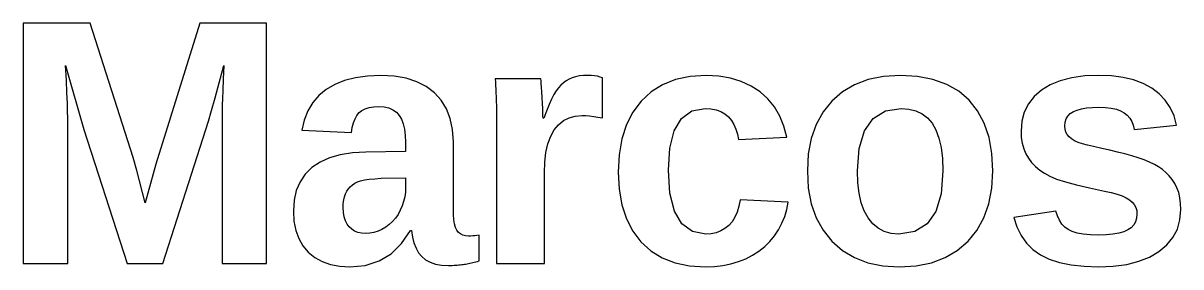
# Model space of a CAD drawing. Header units: metres. Extents: x 18 to 290, y 36 to 187.
# Drawn here: x 25.75 to 62.69, y 94.57 to 102.32 of the extents above; entities that cross this region are included whole.
import ezdxf

# ---------------------------------------------------------------- set-up
doc = ezdxf.new("R2010")
doc.units = ezdxf.units.M

msp = doc.modelspace()

# ---------------------------------------------------------------- linework, layer by layer
for p, q in [((27.8895, 102.322), (25.7466, 102.322)), ((25.7466, 102.322), (25.7466, 94.678)), ((29.2566, 98.047), (27.8895, 102.322)), ((31.3832, 102.322), (29.9781, 97.8353)), ((33.5152, 102.322), (31.3832, 102.322)), ((33.5152, 94.678), (33.5152, 102.322)), ((27.1263, 100.507), (27.1028, 100.976)), ((27.1028, 100.976), (27.6833, 98.9421)), ((32.002, 100.428), (32.1481, 100.976)), ((32.1481, 100.976), (32.1304, 100.54)), ((27.1445, 100.106), (27.1263, 100.507)), ((32.1304, 100.54), (32.1164, 100.187)), ((36.0015, 100.497), (35.6908, 100.373)), ((36.3492, 100.586), (36.0015, 100.497)), ((36.7341, 100.639), (36.3492, 100.586)), ((37.156, 100.656), (36.7341, 100.639)), ((37.5805, 100.634), (37.156, 100.656)), ((37.9642, 100.569), (37.5805, 100.634)), ((38.307, 100.459), (37.9642, 100.569)), ((42.263, 100.548), (40.8091, 100.548)), ((40.8091, 100.548), (40.8155, 100.445)), ((42.2699, 100.493), (42.263, 100.548)), ((42.2778, 100.406), (42.2699, 100.493)), ((43.0707, 100.486), (42.983, 100.421)), ((43.1635, 100.54), (43.0707, 100.486)), ((43.2638, 100.584), (43.1635, 100.54)), ((43.3736, 100.618), (43.2638, 100.584)), ((43.493, 100.642), (43.3736, 100.618)), ((43.6219, 100.657), (43.493, 100.642)), ((43.7603, 100.662), (43.6219, 100.657)), ((43.873, 100.658), (43.7603, 100.662)), ((43.9765, 100.649), (43.873, 100.658)), ((44.0708, 100.632), (43.9765, 100.649)), ((44.1561, 100.61), (44.0708, 100.632)), ((44.2322, 100.58), (44.1561, 100.61)), ((44.2322, 99.3055), (44.2322, 100.58)), ((46.5653, 100.527), (46.1497, 100.364)), ((47.0299, 100.624), (46.5653, 100.527)), ((47.5435, 100.656), (47.0299, 100.624)), ((47.9437, 100.635), (47.5435, 100.656)), ((48.3152, 100.573), (47.9437, 100.635)), ((48.658, 100.469), (48.3152, 100.573)), ((52.7112, 100.527), (52.274, 100.364)), ((53.1983, 100.624), (52.7112, 100.527)), ((53.7354, 100.656), (53.1983, 100.624)), ((54.2832, 100.625), (53.7354, 100.656)), ((54.7766, 100.531), (54.2832, 100.625)), ((55.2155, 100.374), (54.7766, 100.531)), ((58.8392, 100.493), (58.5151, 100.361)), ((59.2065, 100.587), (58.8392, 100.493)), ((59.6169, 100.643), (59.2065, 100.587)), ((60.0706, 100.662), (59.6169, 100.643)), ((60.473, 100.645), (60.0706, 100.662)), ((60.8426, 100.597), (60.473, 100.645)), ((61.1795, 100.515), (60.8426, 100.597)), ((61.4836, 100.401), (61.1795, 100.515)), ((27.1575, 99.7727), (27.1445, 100.106)), ((31.8721, 99.9504), (32.002, 100.428)), ((32.1164, 100.187), (32.1061, 99.9173)), ((35.4173, 100.214), (35.182, 100.021)), ((35.6908, 100.373), (35.4173, 100.214)), ((38.6091, 100.306), (38.307, 100.459)), ((38.8704, 100.108), (38.6091, 100.306)), ((39.0871, 99.8708), (38.8704, 100.108)), ((40.8155, 100.445), (40.8217, 100.336)), ((40.8217, 100.336), (40.8276, 100.222)), ((40.8276, 100.222), (40.8334, 100.102)), ((42.2864, 100.287), (42.2778, 100.406)), ((42.296, 100.136), (42.2864, 100.287)), ((42.3064, 99.9538), (42.296, 100.136)), ((42.7513, 100.165), (42.6799, 100.05)), ((42.8233, 100.261), (42.7513, 100.165)), ((42.9006, 100.346), (42.8233, 100.261)), ((42.983, 100.421), (42.9006, 100.346)), ((45.7832, 100.137), (45.4657, 99.8453)), ((46.1497, 100.364), (45.7832, 100.137)), ((48.9722, 100.323), (48.658, 100.469)), ((49.2578, 100.136), (48.9722, 100.323)), ((49.5089, 99.9113), (49.2578, 100.136)), ((51.8866, 100.137), (51.5492, 99.8453)), ((52.274, 100.364), (51.8866, 100.137)), ((55.5999, 100.155), (55.2155, 100.374)), ((55.9298, 99.8724), (55.5999, 100.155)), ((58.2342, 100.192), (58.0008, 99.9899)), ((58.5151, 100.361), (58.2342, 100.192)), ((61.755, 100.255), (61.4836, 100.401)), ((61.9908, 100.078), (61.755, 100.255)), ((27.1653, 99.5078), (27.1575, 99.7727)), ((31.7581, 99.5436), (31.8721, 99.9504)), ((32.1061, 99.9173), (32.0995, 99.73)), ((34.986, 99.7941), (34.8292, 99.5342)), ((35.182, 100.021), (34.986, 99.7941)), ((39.2557, 99.5963), (39.0871, 99.8708)), ((40.8334, 100.102), (40.8389, 99.9755)), ((40.8389, 99.9755), (40.8438, 99.84)), ((40.8438, 99.84), (40.8476, 99.6917)), ((42.3162, 99.7686), (42.3064, 99.9538)), ((42.3238, 99.6101), (42.3162, 99.7686)), ((42.6046, 99.905), (42.5254, 99.7308)), ((42.6799, 100.05), (42.6046, 99.905)), ((45.4657, 99.8453), (45.2021, 99.4951)), ((49.7196, 99.6555), (49.5089, 99.9113)), ((51.5492, 99.8453), (51.2679, 99.4967)), ((56.2023, 99.5314), (55.9298, 99.8724)), ((57.8193, 99.7576), (57.6896, 99.4956)), ((58.0008, 99.9899), (57.8193, 99.7576)), ((62.1881, 99.8712), (61.9908, 100.078)), ((62.3471, 99.6358), (62.1881, 99.8712)), ((27.1679, 99.3109), (27.1653, 99.5078)), ((31.6603, 99.2075), (31.7581, 99.5436)), ((32.0939, 99.3739), (32.0938, 99.3109)), ((32.0943, 99.4368), (32.0939, 99.3739)), ((32.0948, 99.4997), (32.0943, 99.4368)), ((32.0956, 99.5627), (32.0948, 99.4997)), ((32.0966, 99.6256), (32.0956, 99.5627)), ((32.0995, 99.73), (32.0966, 99.6256)), ((34.8292, 99.5342), (34.7117, 99.2412)), ((36.3353, 99.282), (36.3966, 99.3893)), ((36.3966, 99.3893), (36.4698, 99.4764)), ((36.4698, 99.4764), (36.558, 99.5457)), ((36.558, 99.5457), (36.6642, 99.5997)), ((36.6642, 99.5997), (36.7885, 99.6382)), ((36.7885, 99.6382), (36.9307, 99.6613)), ((36.9307, 99.6613), (37.091, 99.669)), ((37.091, 99.669), (37.2631, 99.6579)), ((37.2631, 99.6579), (37.4147, 99.6243)), ((37.4147, 99.6243), (37.546, 99.5684)), ((37.546, 99.5684), (37.6569, 99.4902)), ((37.6569, 99.4902), (37.7474, 99.3896)), ((37.7474, 99.3896), (37.8197, 99.266)), ((39.3762, 99.2849), (39.2557, 99.5963)), ((40.8476, 99.6917), (40.8503, 99.5305)), ((40.8503, 99.5305), (40.8519, 99.3566)), ((42.3292, 99.4782), (42.3238, 99.6101)), ((42.3324, 99.3731), (42.3292, 99.4782)), ((42.3335, 99.2946), (42.3324, 99.3731)), ((42.4422, 99.5274), (42.3552, 99.2946)), ((42.5254, 99.7308), (42.4422, 99.5274)), ((43.166, 99.3131), (43.3635, 99.3684)), ((43.3635, 99.3684), (43.5813, 99.3869)), ((43.5813, 99.3869), (43.6976, 99.3836)), ((43.6976, 99.3836), (43.8208, 99.3739)), ((43.8208, 99.3739), (43.951, 99.3576)), ((45.2021, 99.4951), (44.997, 99.0936)), ((46.7576, 99.2943), (47.0872, 99.5306)), ((47.0872, 99.5306), (47.511, 99.6093)), ((47.511, 99.6093), (47.6933, 99.5986)), ((47.6933, 99.5986), (47.8582, 99.5664)), ((47.8582, 99.5664), (48.0058, 99.5127)), ((48.0058, 99.5127), (48.136, 99.4375)), ((48.136, 99.4375), (48.2488, 99.3408)), ((49.8899, 99.368), (49.7196, 99.6555)), ((50.0199, 99.0488), (49.8899, 99.368)), ((51.2679, 99.4967), (51.0492, 99.0997)), ((52.8683, 99.2908), (53.2572, 99.5297)), ((53.2572, 99.5297), (53.7572, 99.6093)), ((53.7572, 99.6093), (54.0052, 99.5905)), ((54.0052, 99.5905), (54.2285, 99.5338)), ((54.2285, 99.5338), (54.427, 99.4394)), ((54.427, 99.4394), (54.6008, 99.3073)), ((56.4142, 99.1355), (56.2023, 99.5314)), ((57.6896, 99.4956), (57.6118, 99.2039)), ((59.0289, 99.2756), (59.0832, 99.3683)), ((59.0832, 99.3683), (59.1591, 99.4461)), ((59.1591, 99.4461), (59.2567, 99.5089)), ((59.2567, 99.5089), (59.3761, 99.5587)), ((59.3761, 99.5587), (59.5172, 99.5975)), ((59.5172, 99.5975), (59.6799, 99.6251)), ((59.6799, 99.6251), (59.8644, 99.6417)), ((59.8644, 99.6417), (60.0706, 99.6473)), ((60.0706, 99.6473), (60.28, 99.6402)), ((60.28, 99.6402), (60.4655, 99.619)), ((60.4655, 99.619), (60.6271, 99.5838)), ((60.6271, 99.5838), (60.7649, 99.5344)), ((60.7649, 99.5344), (60.8788, 99.4709)), ((60.8788, 99.4709), (60.9732, 99.3932)), ((60.9732, 99.3932), (61.0525, 99.3008)), ((62.4676, 99.3713), (62.3471, 99.6358)), ((62.5498, 99.0777), (62.4676, 99.3713)), ((27.1679, 94.678), (27.1679, 99.3109)), ((31.5785, 98.9421), (31.6603, 99.2075)), ((32.0938, 99.3109), (32.0938, 94.678)), ((34.7117, 99.2412), (34.6335, 98.9149)), ((36.223, 98.8389), (36.2485, 99.0068)), ((36.2485, 99.0068), (36.2859, 99.1545)), ((36.2859, 99.1545), (36.3353, 99.282)), ((37.8197, 99.266), (37.8759, 99.1188)), ((37.8759, 99.1188), (37.916, 98.9479)), ((39.4484, 98.9366), (39.3762, 99.2849)), ((40.8519, 99.3566), (40.8525, 99.1699)), ((40.8525, 99.1699), (40.8525, 94.678)), ((42.3552, 99.2946), (42.3335, 99.2946)), ((42.6943, 98.9258), (42.8314, 99.0918)), ((42.8314, 99.0918), (42.9886, 99.2209)), ((42.9886, 99.2209), (43.166, 99.3131)), ((43.951, 99.3576), (44.0882, 99.3348)), ((44.0882, 99.3348), (44.2322, 99.3055)), ((44.997, 99.0936), (44.8505, 98.6406)), ((46.5221, 98.9004), (46.7576, 99.2943)), ((48.2488, 99.3408), (48.3452, 99.2261)), ((48.3452, 99.2261), (48.4259, 99.0969)), ((48.4259, 99.0969), (48.491, 98.9531)), ((50.1095, 98.6979), (50.0199, 99.0488)), ((51.0492, 99.0997), (50.893, 98.6543)), ((52.5906, 98.8926), (52.8683, 99.2908)), ((54.6008, 99.3073), (54.7499, 99.1373)), ((54.7499, 99.1373), (54.873, 98.9255)), ((56.5655, 98.6847), (56.4142, 99.1355)), ((57.6118, 99.2039), (57.5859, 98.8824)), ((58.9855, 99.0451), (58.9964, 99.1678)), ((58.9939, 98.9474), (58.9855, 99.0451)), ((58.9964, 99.1678), (59.0289, 99.2756)), ((61.0525, 99.3008), (61.1165, 99.194)), ((61.1165, 99.194), (61.1653, 99.0726)), ((61.1653, 99.0726), (61.199, 98.9366)), ((61.199, 98.9366), (62.5498, 99.0777)), ((27.6833, 98.9421), (29.0613, 94.678)), ((30.2005, 94.678), (31.5785, 98.9421)), ((34.6335, 98.9149), (36.223, 98.8389)), ((37.916, 98.9479), (37.9401, 98.7534)), ((37.9401, 98.7534), (37.9481, 98.5352)), ((39.4725, 98.5514), (39.4484, 98.9366)), ((42.4912, 98.4857), (42.5801, 98.7235)), ((42.5801, 98.7235), (42.6943, 98.9258)), ((44.8505, 98.6406), (44.7627, 98.1362)), ((46.3809, 98.349), (46.5221, 98.9004)), ((48.491, 98.9531), (48.5404, 98.7948)), ((48.5404, 98.7948), (48.5742, 98.622)), ((48.5742, 98.622), (50.1095, 98.6979)), ((50.893, 98.6543), (50.7992, 98.1605)), ((52.4239, 98.3351), (52.5906, 98.8926)), ((54.873, 98.9255), (54.9687, 98.6677)), ((54.9687, 98.6677), (55.037, 98.3639)), ((56.6563, 98.1789), (56.5655, 98.6847)), ((57.5859, 98.8824), (57.5953, 98.6848)), ((57.5953, 98.6848), (57.6236, 98.5)), ((59.019, 98.8581), (58.9939, 98.9474)), ((59.0607, 98.7772), (59.019, 98.8581)), ((59.1192, 98.7048), (59.0607, 98.7772)), ((59.1944, 98.6409), (59.1192, 98.7048)), ((59.2894, 98.5833), (59.1944, 98.6409)), ((37.9481, 98.5352), (37.9481, 98.2368)), ((39.4725, 96.414), (39.4725, 98.5514)), ((42.4277, 98.2122), (42.4912, 98.4857)), ((46.3338, 97.6401), (46.3809, 98.349)), ((52.3684, 97.6183), (52.4239, 98.3351)), ((55.037, 98.3639), (55.0781, 98.0141)), ((57.6236, 98.5), (57.6708, 98.328)), ((57.6708, 98.328), (57.7369, 98.1688)), ((59.4071, 98.5298), (59.2894, 98.5833)), ((59.5476, 98.4805), (59.4071, 98.5298)), ((59.7109, 98.4353), (59.5476, 98.4805)), ((59.897, 98.3941), (59.7109, 98.4353)), ((60.1664, 98.3374), (59.897, 98.3941)), ((60.4234, 98.28), (60.1664, 98.3374)), ((60.6681, 98.2219), (60.4234, 98.28)), ((29.3759, 97.6346), (29.2566, 98.047)), ((35.2206, 97.8991), (34.9616, 97.7268)), ((35.5224, 98.0341), (35.2206, 97.8991)), ((35.8669, 98.1318), (35.5224, 98.0341)), ((36.2541, 98.1921), (35.8669, 98.1318)), ((36.6841, 98.2151), (36.2541, 98.1921)), ((37.9481, 98.2368), (36.6841, 98.2151)), ((42.377, 97.5586), (42.3897, 97.9032)), ((42.3897, 97.9032), (42.4277, 98.2122)), ((44.7627, 98.1362), (44.7334, 97.5804)), ((50.7992, 98.1605), (50.768, 97.6183)), ((55.0781, 98.0141), (55.0917, 97.6183)), ((56.6866, 97.6183), (56.6563, 98.1789)), ((57.7369, 98.1688), (57.8219, 98.0225)), ((57.8219, 98.0225), (57.9248, 97.8877)), ((60.9003, 98.1632), (60.6681, 98.2219)), ((61.1203, 98.1038), (60.9003, 98.1632)), ((61.3256, 98.0419), (61.1203, 98.1038)), ((61.5139, 97.9754), (61.3256, 98.0419)), ((61.6854, 97.9043), (61.5139, 97.9754)), ((61.8399, 97.8287), (61.6854, 97.9043)), ((29.6363, 96.6093), (29.3759, 97.6346)), ((29.9781, 97.8353), (29.6363, 96.6093)), ((34.7478, 97.5185), (34.5815, 97.2755)), ((34.9616, 97.7268), (34.7478, 97.5185)), ((42.377, 94.678), (42.377, 97.5586)), ((44.7334, 97.5804), (44.7625, 97.0369)), ((46.3817, 96.9096), (46.3338, 97.6401)), ((50.768, 97.6183), (50.7992, 97.0741)), ((52.3819, 97.2443), (52.3684, 97.6183)), ((55.0917, 97.6183), (55.0355, 96.8957)), ((56.6549, 97.0723), (56.6866, 97.6183)), ((57.9248, 97.8877), (58.0449, 97.7634)), ((58.0449, 97.7634), (58.1822, 97.6495)), ((58.1822, 97.6495), (58.3366, 97.546)), ((58.3366, 97.546), (58.5081, 97.4529)), ((61.9775, 97.7486), (61.8399, 97.8287)), ((62.1014, 97.6614), (61.9775, 97.7486)), ((62.2149, 97.565), (62.1014, 97.6614)), ((62.3179, 97.4592), (62.2149, 97.565)), ((34.5815, 97.2755), (34.4627, 96.9977)), ((36.184, 97.1184), (36.2518, 97.1764)), ((36.2518, 97.1764), (36.3281, 97.2264)), ((36.3281, 97.2264), (36.4128, 97.2684)), ((36.4128, 97.2684), (36.5142, 97.3034)), ((36.5142, 97.3034), (36.6402, 97.3326)), ((36.6402, 97.3326), (36.7911, 97.356)), ((36.7911, 97.356), (36.9666, 97.3734)), ((36.9666, 97.3734), (37.1669, 97.385)), ((37.1669, 97.385), (37.9481, 97.3959)), ((37.9481, 97.3959), (37.9481, 97.0975)), ((52.4226, 96.9079), (52.3819, 97.2443)), ((58.5081, 97.4529), (58.7219, 97.3636)), ((58.7219, 97.3636), (59.0029, 97.2715)), ((59.0029, 97.2715), (59.3512, 97.1765)), ((59.3512, 97.1765), (59.7667, 97.0788)), ((62.4106, 97.344), (62.3179, 97.4592)), ((62.4928, 97.2196), (62.4106, 97.344)), ((62.5621, 97.0832), (62.4928, 97.2196)), ((34.4627, 96.9977), (34.3914, 96.6853)), ((35.9758, 96.6969), (35.9991, 96.8011)), ((35.9991, 96.8011), (36.0318, 96.8948)), ((36.0318, 96.8948), (36.0738, 96.9781)), ((36.0738, 96.9781), (36.1247, 97.0523)), ((36.1247, 97.0523), (36.184, 97.1184)), ((37.9212, 96.7959), (37.8876, 96.65)), ((37.9414, 96.9451), (37.9212, 96.7959)), ((37.9481, 97.0975), (37.9414, 96.9451)), ((44.7625, 97.0369), (44.8497, 96.5435)), ((46.5256, 96.3415), (46.3817, 96.9096)), ((50.7992, 97.0741), (50.893, 96.5785)), ((52.4904, 96.6089), (52.4226, 96.9079)), ((55.0355, 96.8957), (54.8669, 96.3337)), ((56.5599, 96.5754), (56.6549, 97.0723)), ((59.7667, 97.0788), (60.2495, 96.9782)), ((60.2495, 96.9782), (60.4621, 96.9306)), ((60.4621, 96.9306), (60.6484, 96.8788)), ((60.6484, 96.8788), (60.8085, 96.8229)), ((60.8085, 96.8229), (60.9423, 96.7629)), ((62.6161, 96.9323), (62.5621, 97.0832)), ((62.6546, 96.7668), (62.6161, 96.9323)), ((34.3914, 96.6853), (34.3676, 96.3381)), ((35.9572, 96.4574), (35.9618, 96.5824)), ((35.9649, 96.2989), (35.9572, 96.4574)), ((35.9618, 96.5824), (35.9758, 96.6969)), ((37.8405, 96.5073), (37.78, 96.3679)), ((37.8876, 96.65), (37.8405, 96.5073)), ((39.477, 96.2288), (39.4725, 96.414)), ((44.8497, 96.5435), (44.9951, 96.1003)), ((48.586, 96.4953), (48.5311, 96.3105)), ((48.6231, 96.7015), (48.586, 96.4953)), ((50.153, 96.631), (48.6231, 96.7015)), ((50.1097, 96.3953), (50.153, 96.631)), ((50.893, 96.5785), (51.0492, 96.1315)), ((52.5854, 96.3476), (52.4904, 96.6089)), ((56.4015, 96.1279), (56.5599, 96.5754)), ((60.9423, 96.7629), (61.0498, 96.6988)), ((61.0498, 96.6988), (61.1348, 96.6279)), ((61.1348, 96.6279), (61.2008, 96.5478)), ((61.2008, 96.5478), (61.248, 96.4583)), ((61.248, 96.4583), (61.2763, 96.3594)), ((62.6777, 96.5868), (62.6546, 96.7668)), ((62.6854, 96.3923), (62.6777, 96.5868)), ((34.3676, 96.3381), (34.3867, 96.0168)), ((35.988, 96.1575), (35.9649, 96.2989)), ((36.0265, 96.0333), (35.988, 96.1575)), ((37.625, 96.1162), (37.5323, 96.0082)), ((37.7076, 96.2361), (37.625, 96.1162)), ((37.78, 96.3679), (37.7076, 96.2361)), ((39.4903, 96.0681), (39.477, 96.2288)), ((39.5125, 95.9319), (39.4903, 96.0681)), ((44.9951, 96.1003), (45.1986, 95.7072)), ((46.7654, 95.9357), (46.5256, 96.3415)), ((48.4584, 96.1472), (48.3679, 96.0054)), ((48.5311, 96.3105), (48.4584, 96.1472)), ((49.9586, 95.9552), (50.0449, 96.1701)), ((50.0449, 96.1701), (50.1097, 96.3953)), ((51.0492, 96.1315), (51.2679, 95.7331)), ((52.7074, 96.1237), (52.5854, 96.3476)), ((52.8551, 95.9392), (52.7074, 96.1237)), ((54.8669, 96.3337), (54.5859, 95.9323)), ((56.1797, 95.7296), (56.4015, 96.1279)), ((58.6926, 96.3434), (57.3527, 96.1427)), ((57.3527, 96.1427), (57.4545, 95.8364)), ((58.7448, 96.1861), (58.6926, 96.3434)), ((58.8102, 96.0483), (58.7448, 96.1861)), ((58.8888, 95.9301), (58.8102, 96.0483)), ((61.2741, 96.1198), (61.2389, 96.003)), ((61.2858, 96.2513), (61.2741, 96.1198)), ((61.2763, 96.3594), (61.2858, 96.2513)), ((62.5738, 95.7695), (62.6575, 96.0663)), ((62.6575, 96.0663), (62.6854, 96.3923)), ((34.3867, 96.0168), (34.444, 95.7257)), ((34.444, 95.7257), (34.5395, 95.4647)), ((36.0804, 95.9262), (36.0265, 96.0333)), ((36.1497, 95.8362), (36.0804, 95.9262)), ((36.2319, 95.763), (36.1497, 95.8362)), ((36.3242, 95.706), (36.2319, 95.763)), ((36.4267, 95.6653), (36.3242, 95.706)), ((37.0696, 95.7031), (36.9388, 95.664)), ((37.1953, 95.7578), (37.0696, 95.7031)), ((37.3161, 95.8281), (37.1953, 95.7578)), ((37.4293, 95.9122), (37.3161, 95.8281)), ((37.5323, 96.0082), (37.4293, 95.9122)), ((37.8234, 95.309), (38.1055, 95.725)), ((38.1055, 95.725), (38.138, 95.725)), ((38.138, 95.725), (38.1685, 95.5165)), ((39.5437, 95.8203), (39.5125, 95.9319)), ((39.5837, 95.7331), (39.5437, 95.8203)), ((39.6342, 95.6657), (39.5837, 95.7331)), ((45.1986, 95.7072), (45.4603, 95.3642)), ((47.101, 95.6923), (46.7654, 95.9357)), ((47.5327, 95.6111), (47.101, 95.6923)), ((48.0027, 95.7097), (47.8573, 95.6549)), ((48.1368, 95.7864), (48.0027, 95.7097)), ((48.2596, 95.885), (48.1368, 95.7864)), ((48.3679, 96.0054), (48.2596, 95.885)), ((49.7217, 95.5568), (49.8509, 95.7508)), ((49.8509, 95.7508), (49.9586, 95.9552)), ((51.2679, 95.7331), (51.5492, 95.3833)), ((53.0268, 95.7957), (52.8551, 95.9392)), ((53.2227, 95.6931), (53.0268, 95.7957)), ((53.4426, 95.6316), (53.2227, 95.6931)), ((54.1925, 95.6914), (53.6866, 95.6111)), ((54.5859, 95.9323), (54.1925, 95.6914)), ((55.8945, 95.3805), (56.1797, 95.7296)), ((57.4545, 95.8364), (57.5909, 95.5642)), ((58.9807, 95.8313), (58.8888, 95.9301)), ((59.0859, 95.7522), (58.9807, 95.8313)), ((59.2142, 95.6897), (59.0859, 95.7522)), ((59.3758, 95.641), (59.2142, 95.6897)), ((60.8618, 95.6827), (60.7029, 95.6371)), ((60.9928, 95.7413), (60.8618, 95.6827)), ((61.0983, 95.8138), (60.9928, 95.7413)), ((61.1803, 95.901), (61.0983, 95.8138)), ((61.2389, 96.003), (61.1803, 95.901)), ((62.4344, 95.502), (62.5738, 95.7695)), ((34.5395, 95.4647), (34.6731, 95.234)), ((36.5394, 95.6409), (36.4267, 95.6653)), ((36.6624, 95.6328), (36.5394, 95.6409)), ((36.8031, 95.6406), (36.6624, 95.6328)), ((36.9388, 95.664), (36.8031, 95.6406)), ((37.4892, 94.9855), (37.8234, 95.309)), ((38.1685, 95.5165), (38.2166, 95.3292)), ((38.2166, 95.3292), (38.2822, 95.1632)), ((39.6966, 95.6133), (39.6342, 95.6657)), ((39.7709, 95.5759), (39.6966, 95.6133)), ((39.8572, 95.5535), (39.7709, 95.5759)), ((39.9554, 95.546), (39.8572, 95.5535)), ((40.0244, 95.5473), (39.9554, 95.546)), ((40.0925, 95.5512), (40.0244, 95.5473)), ((40.1598, 95.5577), (40.0925, 95.5512)), ((40.2262, 95.5668), (40.1598, 95.5577)), ((40.2917, 95.5786), (40.2262, 95.5668)), ((40.2917, 94.7539), (40.2917, 95.5786)), ((45.4603, 95.3642), (45.7754, 95.0781)), ((47.7006, 95.6221), (47.5327, 95.6111)), ((47.8573, 95.6549), (47.7006, 95.6221)), ((49.4066, 95.2135), (49.5729, 95.3766)), ((49.5729, 95.3766), (49.7217, 95.5568)), ((51.5492, 95.3833), (51.8853, 95.0903)), ((53.6866, 95.6111), (53.4426, 95.6316)), ((55.5534, 95.0886), (55.8945, 95.3805)), ((57.5909, 95.5642), (57.7618, 95.326)), ((57.7618, 95.326), (57.9672, 95.1219)), ((59.5706, 95.6063), (59.3758, 95.641)), ((59.7985, 95.5855), (59.5706, 95.6063)), ((60.0597, 95.5786), (59.7985, 95.5855)), ((60.3019, 95.5851), (60.0597, 95.5786)), ((60.5163, 95.6046), (60.3019, 95.5851)), ((60.7029, 95.6371), (60.5163, 95.6046)), ((62.2392, 95.2639), (62.4344, 95.502)), ((34.6731, 95.234), (34.845, 95.0333)), ((34.845, 95.0333), (35.0509, 94.8664)), ((37.1029, 94.7544), (37.4892, 94.9855)), ((38.2822, 95.1632), (38.3654, 95.0184)), ((38.3654, 95.0184), (38.4662, 94.8949)), ((45.7754, 95.0781), (46.1391, 94.8556)), ((48.8021, 94.8272), (49.0212, 94.9388)), ((49.0212, 94.9388), (49.2227, 95.0676)), ((49.2227, 95.0676), (49.4066, 95.2135)), ((51.8853, 95.0903), (52.2688, 94.8625)), ((55.1637, 94.8615), (55.5534, 95.0886)), ((57.9672, 95.1219), (58.2071, 94.9519)), ((58.2071, 94.9519), (58.4869, 94.8142)), ((61.688, 94.8802), (61.9883, 95.055)), ((61.9883, 95.055), (62.2392, 95.2639)), ((25.7466, 94.678), (27.1679, 94.678)), ((29.0613, 94.678), (30.2005, 94.678)), ((32.0938, 94.678), (33.5152, 94.678)), ((35.0509, 94.8664), (35.2868, 94.7365)), ((35.2868, 94.7365), (35.5527, 94.6437)), ((35.5527, 94.6437), (35.8484, 94.5881)), ((35.8484, 94.5881), (36.1741, 94.5695)), ((36.1741, 94.5695), (36.6646, 94.6157)), ((36.6646, 94.6157), (37.1029, 94.7544)), ((38.4662, 94.8949), (38.5878, 94.7934)), ((38.5878, 94.7934), (38.7336, 94.7144)), ((38.7336, 94.7144), (38.9034, 94.658)), ((38.9034, 94.658), (39.0973, 94.6242)), ((39.0973, 94.6242), (39.3152, 94.6129)), ((39.3152, 94.6129), (39.3787, 94.6133)), ((39.3787, 94.6133), (39.4389, 94.6146)), ((39.4389, 94.6146), (39.4959, 94.6168)), ((39.4959, 94.6168), (39.5496, 94.6198)), ((39.5496, 94.6198), (39.6, 94.6238)), ((39.6, 94.6238), (39.6483, 94.6283)), ((39.6483, 94.6283), (39.6955, 94.6333)), ((39.6955, 94.6333), (39.7416, 94.6387)), ((39.7416, 94.6387), (39.7867, 94.6446)), ((39.7867, 94.6446), (39.8306, 94.6509)), ((39.8306, 94.6509), (39.874, 94.6578)), ((39.874, 94.6578), (39.9174, 94.6656)), ((39.9174, 94.6656), (39.9608, 94.6743)), ((39.9608, 94.6743), (40.0042, 94.6838)), ((40.0042, 94.6838), (40.0476, 94.6942)), ((40.0476, 94.6942), (40.0921, 94.7053)), ((40.0921, 94.7053), (40.1387, 94.7168)), ((40.1387, 94.7168), (40.1876, 94.7288)), ((40.1876, 94.7288), (40.2386, 94.7411)), ((40.2386, 94.7411), (40.2917, 94.7539)), ((40.8525, 94.678), (42.377, 94.678)), ((46.1391, 94.8556), (46.5514, 94.6967)), ((46.5514, 94.6967), (47.0123, 94.6013)), ((47.0123, 94.6013), (47.5219, 94.5695)), ((47.5219, 94.5695), (47.8005, 94.5798)), ((47.8005, 94.5798), (48.0678, 94.6107)), ((48.0678, 94.6107), (48.3238, 94.6623)), ((48.3238, 94.6623), (48.5686, 94.7344)), ((48.5686, 94.7344), (48.8021, 94.8272)), ((52.2688, 94.8625), (52.6995, 94.6997)), ((52.6995, 94.6997), (53.1776, 94.6021)), ((53.1776, 94.6021), (53.7029, 94.5695)), ((53.7029, 94.5695), (54.2385, 94.602)), ((54.2385, 94.602), (54.7254, 94.6993)), ((54.7254, 94.6993), (55.1637, 94.8615)), ((58.4869, 94.8142), (58.8121, 94.7072)), ((58.8121, 94.7072), (59.1826, 94.6307)), ((59.1826, 94.6307), (59.5985, 94.5848)), ((59.5985, 94.5848), (60.0597, 94.5695)), ((60.0597, 94.5695), (60.5309, 94.5889)), ((60.5309, 94.5889), (60.9594, 94.6472)), ((60.9594, 94.6472), (61.3451, 94.7443)), ((61.3451, 94.7443), (61.688, 94.8802))]:
    msp.add_line(p, q)

doc.saveas('drawing.dxf')
